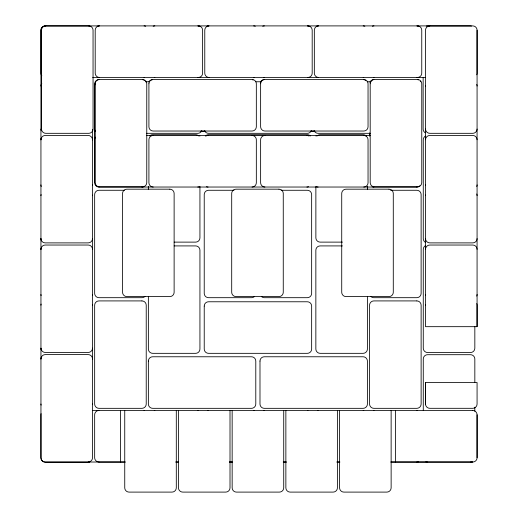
<?xml version="1.0" encoding="UTF-8"?>
<svg xmlns="http://www.w3.org/2000/svg" width="518" height="518" viewBox="0 0 518 518"><rect width="100%" height="100%" fill="white"/><g stroke="black" fill="none" stroke-linecap="round" stroke-linejoin="round"><path stroke-width="0.78" d="M94.639 182.731L94.639 139.763A4.299 4.299 0 0 1 95.526 137.147M425.511 404.014L425.511 382.53L477.072 382.53L477.072 404.014A4.299 4.299 0 0 1 472.779 408.313L429.81 408.313A4.299 4.299 0 0 1 425.511 404.014L425.511 382.53M477.072 414.756L477.072 457.724A4.299 4.299 0 0 1 472.779 462.024L390.825 462.024M429.81 25.9A4.299 4.299 0 0 0 425.511 30.199L425.511 326.677L477.072 326.677L477.072 305.193A4.299 4.299 0 0 0 476.748 303.548M41.841 75.783A4.299 4.299 0 0 1 40.954 73.167L40.954 30.199A4.299 4.299 0 0 1 45.247 25.9L472.779 25.9A4.299 4.299 0 0 1 477.072 30.199L477.072 73.167A4.299 4.299 0 0 1 476.748 74.806M92.651 77.46L425.375 77.46M145.558 81.76L149.572 81.76M255.931 81.76L261.551 81.76M367.1 81.76L371.121 81.76M200.874 131.268L205.698 131.268M310.891 131.19L314.905 131.19M146.361 133.32L197.785 133.32A4.299 4.299 0 0 0 201.755 130.666M370.318 133.32L318.091 133.32A4.299 4.299 0 0 1 314.122 130.666M146.335 135.47L370.318 135.47M98.932 187.03L416.919 187.03M124.417 190.274L98.957 190.274A4.299 4.299 0 0 0 94.658 194.567L94.658 293.395A4.299 4.299 0 0 0 98.957 297.688L141.926 297.688A4.299 4.299 0 0 0 144.962 296.432M233.987 190.274L208.527 190.274A4.299 4.299 0 0 0 204.228 194.567L204.228 293.395A4.299 4.299 0 0 0 208.527 297.688L251.495 297.688A4.299 4.299 0 0 0 254.532 296.432M281.093 190.274L307.349 190.274A4.299 4.299 0 0 1 311.648 194.567L311.648 293.395A4.299 4.299 0 0 1 307.349 297.688L264.381 297.688A4.299 4.299 0 0 1 261.344 296.432M390.566 190.274L416.828 190.274A4.299 4.299 0 0 1 421.121 194.567L421.121 293.395A4.299 4.299 0 0 1 416.828 297.688L373.86 297.688A4.299 4.299 0 0 1 370.817 296.432M174.152 242.12L195.636 242.12A4.299 4.299 0 0 0 199.935 237.827L199.935 186.402M342.45 242.12L320.169 242.12A4.299 4.299 0 0 1 315.87 237.827L315.87 186.402M174.152 245.914L195.636 245.914A4.299 4.299 0 0 1 199.935 250.213L199.935 349.035A4.299 4.299 0 0 1 195.636 353.334L152.668 353.334A4.299 4.299 0 0 1 148.368 349.035L148.368 296.814M342.424 245.914L320.15 245.914A4.299 4.299 0 0 0 315.851 250.213L315.851 349.035A4.299 4.299 0 0 0 320.15 353.334L363.118 353.334A4.299 4.299 0 0 0 367.411 349.035L367.411 296.814M92.651 410.463L472.779 410.463M124.793 462.024L45.247 462.024A4.299 4.299 0 0 1 40.954 457.724L40.954 414.756A4.299 4.299 0 0 1 41.097 413.649M175.706 462.024L178.114 462.024M229.539 462.024L231.947 462.024M283.67 462.024L286.078 462.024M336.694 462.024L339.912 462.024M98.957 462.043L125.473 462.043M176.088 462.043L178.503 462.043M229.416 462.043L232.627 462.043M283.249 462.043L286.46 462.043M337.283 462.043L339.691 462.043M391.116 462.043L472.779 462.062M477.072 30.199L477.072 326.677M477.072 457.77L477.072 414.801A4.299 4.299 0 0 0 472.779 410.502M474.831 326.528L474.831 348.219A4.299 4.299 0 0 1 470.532 352.518L427.564 352.518A4.299 4.299 0 0 1 423.271 348.219L423.271 249.391A4.299 4.299 0 0 1 425.42 245.674M474.831 382.297L474.831 358.993A4.299 4.299 0 0 0 470.532 354.7L427.564 354.7A4.299 4.299 0 0 0 423.271 358.993L423.271 410.418M474.831 407.2L474.831 411.221M423.141 77.661L423.141 129.086A4.299 4.299 0 0 0 425.291 132.802M395.435 410.502L395.435 462.062M391.135 410.463L391.135 487.801A4.299 4.299 0 0 1 386.842 492.1L343.874 492.1A4.299 4.299 0 0 1 339.575 487.801L339.575 410.463M369.561 132.938L369.561 136.15M367.43 186.402L367.43 189.62M337.432 410.463L337.432 487.801A4.299 4.299 0 0 1 333.132 492.1L290.164 492.1A4.299 4.299 0 0 1 285.865 487.801L285.865 410.463M283.722 410.463L283.722 487.801A4.299 4.299 0 0 1 279.422 492.1L236.454 492.1A4.299 4.299 0 0 1 232.155 487.801L232.155 410.463M230.011 410.463L230.011 487.801A4.299 4.299 0 0 1 225.712 492.1L182.744 492.1A4.299 4.299 0 0 1 178.451 487.801L178.451 410.463M176.301 410.463L176.301 487.801A4.299 4.299 0 0 1 172.002 492.1L129.034 492.1A4.299 4.299 0 0 1 124.741 487.801L124.741 410.463M148.368 186.402L148.368 189.62M120.441 410.463L120.441 462.024M92.489 129.442L92.515 457.724A4.299 4.299 0 0 1 88.215 462.024M425.511 249.333A4.299 4.299 0 0 1 429.81 245.033L472.779 245.033A4.299 4.299 0 0 1 477.072 249.333M98.957 462.024A4.299 4.299 0 0 1 94.658 457.724L94.658 414.756A4.299 4.299 0 0 1 98.957 410.463M40.928 139.763A4.299 4.299 0 0 1 45.221 135.47L88.189 135.47A4.299 4.299 0 0 1 92.489 139.763M92.489 238.591A4.299 4.299 0 0 1 88.189 242.89L45.221 242.89A4.299 4.299 0 0 1 40.928 238.591M40.954 358.903A4.299 4.299 0 0 1 45.247 354.603L88.215 354.603A4.299 4.299 0 0 1 92.515 358.903M40.954 249.333A4.299 4.299 0 0 1 45.247 245.033L88.215 245.033A4.299 4.299 0 0 1 92.515 249.333M92.515 348.161A4.299 4.299 0 0 1 88.215 352.454L45.247 352.454A4.299 4.299 0 0 1 40.954 348.161M477.072 129.021A4.299 4.299 0 0 1 472.779 133.32L429.81 133.32A4.299 4.299 0 0 1 425.511 129.021M153.211 187.03A4.299 4.299 0 0 1 148.912 182.731L148.912 139.763A4.299 4.299 0 0 1 153.211 135.47M252.033 135.47A4.299 4.299 0 0 1 256.332 139.763L256.332 182.731A4.299 4.299 0 0 1 252.033 187.03M99.501 77.46A4.299 4.299 0 0 1 95.202 73.167L95.202 30.199A4.299 4.299 0 0 1 99.501 25.9M198.323 25.9A4.299 4.299 0 0 1 202.622 30.199L202.622 73.167A4.299 4.299 0 0 1 198.323 77.46M264.925 187.03A4.299 4.299 0 0 1 260.625 182.731L260.625 139.763A4.299 4.299 0 0 1 264.925 135.47M363.753 135.47A4.299 4.299 0 0 1 368.045 139.763L368.045 182.731A4.299 4.299 0 0 1 363.753 187.03M318.635 77.46A4.299 4.299 0 0 1 314.335 73.167L314.335 30.199A4.299 4.299 0 0 1 318.635 25.9M417.463 25.9A4.299 4.299 0 0 1 421.756 30.199L421.756 73.167A4.299 4.299 0 0 1 417.463 77.46M209.065 77.46A4.299 4.299 0 0 1 204.772 73.167L204.772 30.199A4.299 4.299 0 0 1 209.065 25.9M307.893 25.9A4.299 4.299 0 0 1 312.192 30.199L312.192 73.167A4.299 4.299 0 0 1 307.893 77.46A4.299 4.299 0 0 1 307.349 77.48M425.511 139.763A4.299 4.299 0 0 1 429.81 135.47L472.779 135.47A4.299 4.299 0 0 1 477.072 139.763M477.072 238.591A4.299 4.299 0 0 1 472.779 242.89L429.81 242.89A4.299 4.299 0 0 1 425.511 238.591M45.791 25.9A4.299 4.299 0 0 0 41.492 30.199L41.492 129.021A4.299 4.299 0 0 0 45.791 133.32L88.759 133.32A4.299 4.299 0 0 0 93.052 129.021L93.052 30.199A4.299 4.299 0 0 0 88.759 25.9M144.075 25.9A4.299 4.299 0 0 1 145.72 26.23M144.632 77.422A4.299 4.299 0 0 1 144.075 77.46M476.748 84.408A4.299 4.299 0 0 1 477.072 86.053M477.072 184.881A4.299 4.299 0 0 1 476.748 186.525M425.55 185.444A4.299 4.299 0 0 1 425.511 184.881M425.511 86.053A4.299 4.299 0 0 1 425.55 85.496M95.545 131.637A4.299 4.299 0 0 1 94.658 129.021L94.658 86.053A4.299 4.299 0 0 1 95.545 83.437M92.489 184.881A4.299 4.299 0 0 1 92.45 185.444M41.252 186.525A4.299 4.299 0 0 1 40.928 184.881M40.928 86.053A4.299 4.299 0 0 1 41.816 83.437M92.476 304.629A4.299 4.299 0 0 1 92.515 305.193M92.515 404.014A4.299 4.299 0 0 1 92.476 404.577M41.097 405.128A4.299 4.299 0 0 1 40.954 404.014M40.954 305.193A4.299 4.299 0 0 1 41.097 304.079M92.476 195.124A4.299 4.299 0 0 1 92.515 195.687M92.515 294.509A4.299 4.299 0 0 1 92.476 295.072M41.097 295.623A4.299 4.299 0 0 1 40.954 294.509M40.954 195.687A4.299 4.299 0 0 1 41.097 194.574M144.075 410.463A4.299 4.299 0 0 1 144.632 410.496M476.748 193.978A4.299 4.299 0 0 1 477.072 195.623M477.072 294.451A4.299 4.299 0 0 1 476.748 296.095M425.55 295.007A4.299 4.299 0 0 1 425.511 294.451M425.511 195.623A4.299 4.299 0 0 1 425.55 195.059M262.736 26.23A4.299 4.299 0 0 1 264.381 25.9M363.209 25.9A4.299 4.299 0 0 1 364.853 26.23M363.772 77.422A4.299 4.299 0 0 1 363.209 77.46M264.381 77.46A4.299 4.299 0 0 1 263.824 77.422M372.306 26.23A4.299 4.299 0 0 1 373.951 25.9M373.951 77.46A4.299 4.299 0 0 1 373.387 77.422M425.511 305.193A4.299 4.299 0 0 1 425.55 304.629M315.941 136.046A4.299 4.299 0 0 1 318.091 135.47M419.865 185.794A4.299 4.299 0 0 1 416.828 187.05M318.091 187.03A4.299 4.299 0 0 1 316.446 186.7M311.318 130.666A4.299 4.299 0 0 1 307.349 133.32L208.527 133.32A4.299 4.299 0 0 1 204.552 130.666M153.173 26.23A4.299 4.299 0 0 1 154.817 25.9M253.639 25.9A4.299 4.299 0 0 1 255.283 26.23M254.202 77.422A4.299 4.299 0 0 1 253.639 77.46M154.817 77.46A4.299 4.299 0 0 1 154.254 77.422M98.957 187.05A4.299 4.299 0 0 1 94.658 182.75L94.658 83.929A4.299 4.299 0 0 1 98.957 79.63M197.759 135.47A4.299 4.299 0 0 1 199.909 136.046M199.404 186.7A4.299 4.299 0 0 1 197.759 187.03M205.924 136.046A4.299 4.299 0 0 1 208.068 135.47M306.896 135.47A4.299 4.299 0 0 1 309.045 136.046M308.54 186.7A4.299 4.299 0 0 1 306.896 187.03M208.068 187.03A4.299 4.299 0 0 1 206.429 186.7M263.824 410.496A4.299 4.299 0 0 1 264.381 410.463M363.209 410.463A4.299 4.299 0 0 1 363.772 410.496M373.387 410.496A4.299 4.299 0 0 1 373.951 410.463M154.254 410.496A4.299 4.299 0 0 1 154.817 410.463M253.639 410.463A4.299 4.299 0 0 1 254.202 410.496M89.316 26.107A4.299 4.299 0 0 0 88.202 25.958L45.234 25.958A4.299 4.299 0 0 0 40.935 30.258L40.954 457.893A4.299 4.299 0 0 0 45.247 462.192L88.215 462.192A4.299 4.299 0 0 0 89.86 461.862M41.265 130.73A4.299 4.299 0 0 1 40.935 129.086M92.463 139.297A4.299 4.299 0 0 1 92.495 139.86M92.495 238.681A4.299 4.299 0 0 1 92.463 239.245M41.265 240.326A4.299 4.299 0 0 1 40.935 238.681M40.935 139.86A4.299 4.299 0 0 1 41.265 138.215M97.313 26.25A4.299 4.299 0 0 1 98.957 25.919M197.785 25.919A4.299 4.299 0 0 1 199.43 26.25M198.342 77.447A4.299 4.299 0 0 1 197.785 77.48M98.957 77.48A4.299 4.299 0 0 1 98.394 77.447M316.356 26.25A4.299 4.299 0 0 1 318 25.919M416.828 25.919A4.299 4.299 0 0 1 418.466 26.25M417.385 77.447A4.299 4.299 0 0 1 416.828 77.48M318 77.48A4.299 4.299 0 0 1 317.437 77.447M92.476 248.867A4.299 4.299 0 0 1 92.515 249.423M92.515 348.251A4.299 4.299 0 0 1 92.476 348.815M41.097 349.365A4.299 4.299 0 0 1 40.954 348.251M40.954 249.423A4.299 4.299 0 0 1 41.097 248.316M207.964 410.515A4.299 4.299 0 0 1 208.527 410.483M307.349 410.483A4.299 4.299 0 0 1 307.912 410.515M205.484 135.962A4.299 4.299 0 0 1 208.527 134.699L307.349 134.699A4.299 4.299 0 0 1 310.392 135.962M149.631 135.962A4.299 4.299 0 0 1 152.668 134.699L195.636 134.699A4.299 4.299 0 0 1 198.672 135.962M92.476 358.508A4.299 4.299 0 0 1 92.515 359.065M40.954 359.065A4.299 4.299 0 0 1 41.097 357.957M426.327 26.107A4.299 4.299 0 0 1 427.434 25.958L470.402 25.958A4.299 4.299 0 0 1 471.516 26.107M142.489 79.668A4.299 4.299 0 0 1 143.57 79.96M144.075 80.206A4.299 4.299 0 0 1 144.541 80.517M145.331 81.313A4.299 4.299 0 0 1 145.649 81.779M143.57 186.72A4.299 4.299 0 0 1 141.926 187.05M197.785 410.483A4.299 4.299 0 0 1 198.342 410.515M472.176 461.791A4.299 4.299 0 0 1 470.532 462.114M427.564 462.114A4.299 4.299 0 0 1 425.925 461.791M425.42 242.372A4.299 4.299 0 0 1 423.271 238.649L423.271 139.828A4.299 4.299 0 0 1 425.42 136.104M317.437 410.515A4.299 4.299 0 0 1 318 410.483M416.828 410.483A4.299 4.299 0 0 1 417.385 410.515M418.466 461.713A4.299 4.299 0 0 1 416.828 462.043M206.883 26.25A4.299 4.299 0 0 1 208.527 25.919M307.349 25.919A4.299 4.299 0 0 1 308.993 26.25M208.527 77.48A4.299 4.299 0 0 1 207.964 77.447M317.126 135.962A4.299 4.299 0 0 1 320.169 134.699L363.137 134.699A4.299 4.299 0 0 1 366.174 135.962M260.321 82.284A4.299 4.299 0 0 1 264.29 79.63M363.675 79.668A4.299 4.299 0 0 1 364.763 79.96M365.261 80.206A4.299 4.299 0 0 1 365.734 80.517M148.944 81.85A4.299 4.299 0 0 1 152.668 79.701M252.603 79.85A4.299 4.299 0 0 1 253.14 80.031M369.884 82.284A4.299 4.299 0 0 1 373.86 79.63M417.935 79.778A4.299 4.299 0 0 1 418.466 79.96M420.234 81.313A4.299 4.299 0 0 1 420.545 81.779M373.86 187.05A4.299 4.299 0 0 1 372.215 186.72M95.202 83.761L95.202 182.589A4.299 4.299 0 0 0 99.501 186.881L142.469 186.881A4.299 4.299 0 0 0 146.762 182.589L146.762 83.761A4.299 4.299 0 0 0 142.469 79.461L99.501 79.461A4.299 4.299 0 0 0 95.202 83.761M148.368 361.065L148.368 404.034A4.299 4.299 0 0 0 152.668 408.333L251.495 408.333A4.299 4.299 0 0 0 255.788 404.034L255.788 361.065A4.299 4.299 0 0 0 251.495 356.772L152.668 356.772A4.299 4.299 0 0 0 148.368 361.065M148.912 83.761L148.912 126.729A4.299 4.299 0 0 0 153.211 131.028L252.033 131.028A4.299 4.299 0 0 0 256.332 126.729L256.332 83.761A4.299 4.299 0 0 0 252.033 79.461L153.211 79.461A4.299 4.299 0 0 0 148.912 83.761M204.228 306.067L204.228 349.035A4.299 4.299 0 0 0 208.527 353.334L307.349 353.334A4.299 4.299 0 0 0 311.648 349.035L311.648 306.067A4.299 4.299 0 0 0 307.349 301.774L208.527 301.774A4.299 4.299 0 0 0 204.228 306.067M259.991 361.065L259.991 404.034A4.299 4.299 0 0 0 264.29 408.333L363.118 408.333A4.299 4.299 0 0 0 367.411 404.034L367.411 361.065A4.299 4.299 0 0 0 363.118 356.772L264.29 356.772A4.299 4.299 0 0 0 259.991 361.065M260.625 83.761L260.625 126.729A4.299 4.299 0 0 0 264.925 131.028L363.753 131.028A4.299 4.299 0 0 0 368.045 126.729L368.045 83.761A4.299 4.299 0 0 0 363.753 79.461L264.925 79.461A4.299 4.299 0 0 0 260.625 83.761M370.195 83.761L370.195 182.589A4.299 4.299 0 0 0 374.495 186.881L417.463 186.881A4.299 4.299 0 0 0 421.756 182.589L421.756 83.761A4.299 4.299 0 0 0 417.463 79.461L374.495 79.461A4.299 4.299 0 0 0 370.195 83.761M169.826 189.18L126.865 189.18A4.299 4.299 0 0 0 122.565 193.473L122.565 292.301A4.299 4.299 0 0 0 126.865 296.594L169.826 296.594A4.299 4.299 0 0 0 174.126 292.301L174.126 193.473A4.299 4.299 0 0 0 169.826 189.18M278.969 189.18L236.001 189.18A4.299 4.299 0 0 0 231.701 193.473L231.701 292.301A4.299 4.299 0 0 0 236.001 296.594L278.969 296.594A4.299 4.299 0 0 0 283.262 292.301L283.262 193.473A4.299 4.299 0 0 0 278.969 189.18M388.986 189.18L346.024 189.18A4.299 4.299 0 0 0 341.725 193.473L341.725 292.301A4.299 4.299 0 0 0 346.024 296.594L388.986 296.594A4.299 4.299 0 0 0 393.285 292.301L393.285 193.473A4.299 4.299 0 0 0 388.986 189.18M141.926 300.913L98.957 300.913A4.299 4.299 0 0 0 94.658 305.212L94.658 404.034A4.299 4.299 0 0 0 98.957 408.333L141.926 408.333A4.299 4.299 0 0 0 146.225 404.034L146.225 305.212A4.299 4.299 0 0 0 141.926 300.913M416.828 300.913L373.86 300.913A4.299 4.299 0 0 0 369.561 305.212L369.561 404.034A4.299 4.299 0 0 0 373.86 408.333L416.828 408.333A4.299 4.299 0 0 0 421.121 404.034L421.121 305.212A4.299 4.299 0 0 0 416.828 300.913"/></g></svg>
